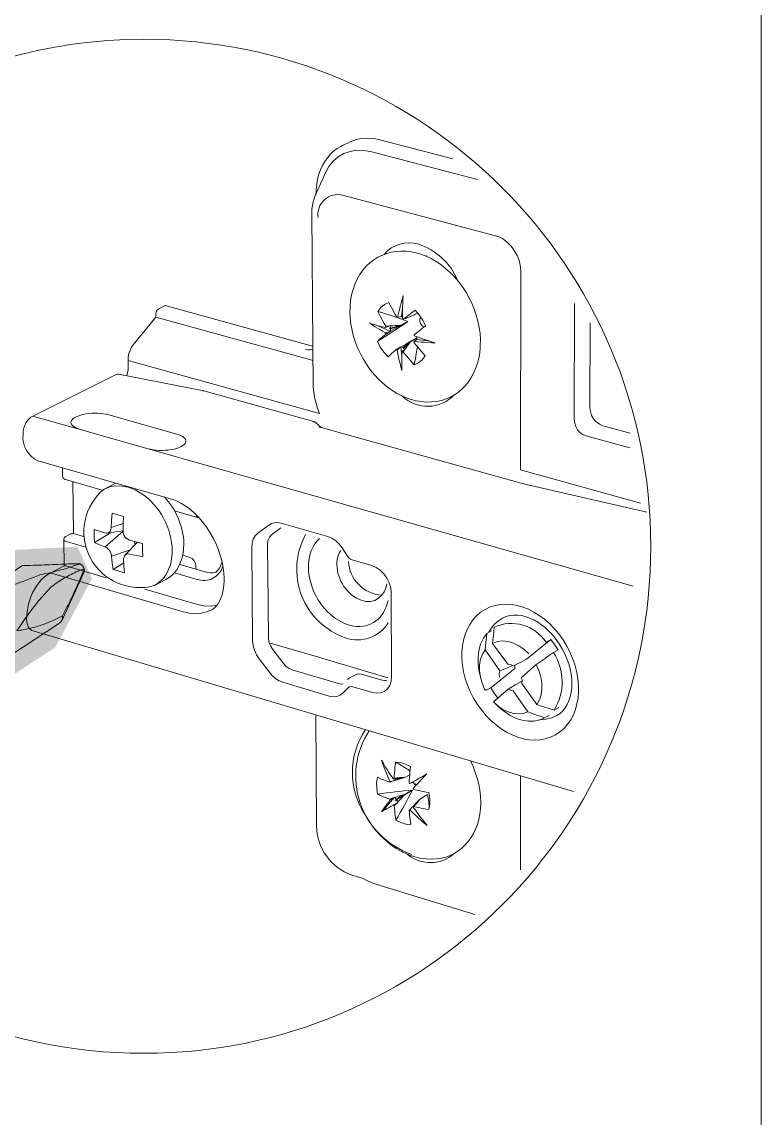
# Model space of a CAD drawing. Header units: metres. Extents: x -11.5 to 7.4, y -3.8 to 5.9.
# Drawn here: x 4.5375 to 4.6463, y -1.1991 to -1.0378 of the extents above; entities that cross this region are included whole.
import ezdxf

# ---------------------------------------------------------------- set-up
doc = ezdxf.new("R2010")
doc.units = ezdxf.units.M
doc.header["$MEASUREMENT"] = 0
doc.layers.add('PDF15_Geometry_Num_Penna__1_Num_Penna__255', color=255, linetype='Continuous', lineweight=18)
doc.layers.add('PDF15_Geometry_Num_Penna__7_Num_Penna__7', color=7, linetype='Continuous', lineweight=18)

msp = doc.modelspace()

# ---------------------------------------------------------------- hatches: boundary and pattern name
at = {"layer": 'PDF15_Geometry_Num_Penna__1_Num_Penna__255', "linetype": 'Continuous', "lineweight": 18}
msp.add_hatch(color=255, dxfattribs=at).paths.add_polyline_path([(4.487059113688858, -1.144963900585003), (4.486352722589796, -1.144963900585003), (4.496710258861446, -1.162618764036531), (4.532258315978794, -1.138370507491664), (4.532964707077859, -1.136016689498962), (4.542381207554925, -1.12989627131543), (4.547795234639397, -1.119773379739298), (4.545677289848468, -1.115065743753894), (4.536495434066911, -1.115535033144922), (4.530375015883381, -1.120714415533876), (4.520722642204536, -1.122833588831064)])

# ---------------------------------------------------------------- linework, layer by layer
at = {"layer": 'PDF15_Geometry_Num_Penna__7_Num_Penna__7', "color": 7, "linetype": 'Continuous', "lineweight": 18, "flags": 128}
for points in [[(4.646284581442618, -1.589829850077015), (4.005532571811129, -1.589829850077015), (4.005532571811129, -0.687892495706194), (4.646284581442618, -0.687892495706194)], [(4.592576499099938, -1.086067222056426), (4.593153897041782, -1.085731839847653), (4.592725148357307, -1.086150760482053), (4.592650209475492, -1.086110219775499)]]:
    msp.add_lwpolyline(points, close=True, dxfattribs=at)
for points in [[(4.499271694411958, -1.164109310680866, 0.2169594764647806), (4.555442686103159, -1.189614329128935, 0.4141938512239103), (4.630046185707991, -1.115010829524104, 0.4142089662373658), (4.555442686103159, -1.040406101413015, 0.2855993390915411), (4.488518579124836, -1.082007008869639)], [(4.610902004118387, -1.074559189673), (4.610865148930609, -1.073970735174824), (4.610761954404833, -1.073365081589019), (4.610604705603649, -1.07279751169725), (4.610370060908137, -1.072231170311741), (4.610109617581179, -1.071725025732935), (4.609802491016367, -1.071240994266795), (4.60945850926378, -1.070795046494691), (4.609076443817157, -1.070403152997994), (4.608647695132682, -1.070038286638998), (4.608200518854318, -1.069742216630522), (4.607696831288031, -1.069481773303563), (4.607184544177928, -1.069304868402233), (4.584694280090032, -1.06334907005744, 0.5383074089514497), (4.581078663318454, -1.066610754175723)], [(4.601603440242204, -1.075873814221012, 0.2202323552474764), (4.595901819842448, -1.070561507454801, 0.3057127767739371), (4.590787548285231, -1.072063970609859)], [(4.591374160024019, -1.087137128157597), (4.590758678388141, -1.086465135233793), (4.590236563227963, -1.085692404796731), (4.589826242137379, -1.08485333502167, 0.004392135110351916), (4.594299110576644, -1.081947057764188), (4.593675520799454, -1.082264012379071), (4.593768887275155, -1.082225928685036)], [(4.551609746574336, -1.089725959397692), (4.551665029355998, -1.089700160766248), (4.551721540643923, -1.089689104209915, 0.1526109225065333), (4.551357534239312, -1.089745369796588), (4.539003675296399, -1.095905100180414), (4.538788686701034, -1.09602426528756), (4.538538071424149, -1.096238025376667), (4.538313254778707, -1.096492326172331), (4.538117922283488, -1.096778568130733), (4.537959444976046, -1.097096751251876), (4.537830451818825, -1.097440733004464), (4.537727257293051, -1.097795771313383), (4.537671974511383, -1.098176608253747), (4.537652318411238, -1.098541474612742, 0.3220877746225373), (4.539832671320136, -1.102426502806961), (4.543446936734817, -1.103459676570981), (4.543475192378782, -1.104651327642443)], [(4.553136902705194, -1.106329958595068), (4.552195866910619, -1.106143225643663), (4.551273258709928, -1.106123569543516), (4.550407161797164, -1.106274675813402), (4.549596347666068, -1.106581802378212, 0.8102979115445819), (4.556975616213441, -1.120788248760056), (4.558680782901265, -1.119896353215848)], [(4.57924266071403, -1.113281338412346, 0.4649187037787863), (4.585130891214565, -1.12847673233288, 0.3509989021384781), (4.59139221906603, -1.1262789346351)], [(4.545036255282396, -1.117581970274066, 0.003661877749539045), (4.544031337162338, -1.117621282474362, -0.002241683204608897), (4.542372853712369, -1.11769130733114, -0.001832533927118619), (4.540746311425137, -1.117756418162879, 0.0007408738408054791), (4.539136968225526, -1.117809243932028, 0.002870359508038837), (4.537545561217311, -1.117842167899774, -0.003442612297684836), (4.536680692810805, -1.118415880322837, 0.005994501012873406), (4.535850222579558, -1.118989592745903)], [(4.546636630386315, -1.118304946207626, 0.1590467139584185), (4.546059232444463, -1.117586270045975, -0.01401778968892489), (4.545812302686359, -1.117659980421544)], [(4.585531629956328, -1.117221772238858, 0.3770411965317816), (4.590470839371601, -1.122207050638851), (4.590804993074114, -1.121730390210266), (4.591048237313444, -1.121170191356053), (4.591196886570811, -1.120537510632546)], [(4.53446041344848, -1.121290093566956, 0.003027224919864258), (4.535457960530984, -1.120949797333147, 0.002442462366218969), (4.536922339992, -1.120443652754339, 0.005322989385485357), (4.538364606340345, -1.119901881494016, 0.004735916071118873), (4.540242992410723, -1.119152492675878, 0.009498754648957615), (4.541782802156053, -1.118866373568101, 0.01093967375826764), (4.543252095642101, -1.118495364677812, 0.01534485519999041), (4.544430233144713, -1.118137869356373)], [(4.546051001452527, -1.118524234574904, 0.001677794962284101), (4.545447804879243, -1.118780992383085, 0.008655796649237603), (4.544464999871849, -1.119267480861743, 0.005440527517180135), (4.543519050052236, -1.119810480628328, 0.01328209700940087), (4.542614869445435, -1.120392792595206, 0.01085408433331113), (4.541745578416396, -1.121042918107596, 0.008234212821328765), (4.540944592335375, -1.121890587426471, 0.004753008972258584), (4.540170633392053, -1.122768969401828, 0.009215353563692607), (4.539266452785256, -1.12387953906018, 0.01050355917852299), (4.538400355872488, -1.125029420918827, 0.00910695488821452), (4.537562514603687, -1.126207558421441, 0.0007120633105726461), (4.536759317211398, -1.127410388899861, 0.01313168418333403), (4.537658583793162, -1.127294909311491)], [(4.543455659129259, -1.125256571726162, 0.006427927876567068), (4.544266473260356, -1.123649685539075, 0.002260835582094296), (4.545068687847641, -1.121974003001473, 0.003635606003425461), (4.545728395708851, -1.12054402171572, 0.01195182664369198), (4.546361076432358, -1.11907349972341)], [(4.559928576708774, -1.118907897079664), (4.563265199708868, -1.119877188518204, 0.428565585409571), (4.567075289021275, -1.117909735744032)], [(4.538535737262258, -1.127125375447716, 0.005364713642052712), (4.539387092099911, -1.126910386852348, 0.01287651185543627), (4.540227390381231, -1.126638886969056, 0.02147956574459404), (4.541860075199757, -1.126006206245552, 0.01452076627348374), (4.543455904830511, -1.125256817427413, -0.2504658188191839), (4.54313071922369, -1.126240113837309), (4.542877646934286, -1.126407190688565), (4.536000468895063, -1.130926865216307)], [(4.608992045437146, -1.132361514825847), (4.606774468788595, -1.129288283567733), (4.606821152026443, -1.128757568863741), (4.606876434808111, -1.128186313453196), (4.606932946096036, -1.127572060323575), (4.606998056927775, -1.126911123956105, -0.3693612823391512), (4.614628923557042, -1.129108307400755), (4.615319344074733, -1.128726241954131), (4.611750533391644, -1.131597261081974)], [(4.611051267628884, -1.135211772197907), (4.613277320970626, -1.138285494858525), (4.613837519824838, -1.138472227809929), (4.614441944904383, -1.138678616861482), (4.615104109778114, -1.138892376950589), (4.615811729383436, -1.139125793139844, 0.2917910106836996), (4.615710377617049, -1.130645782984192), (4.615011357555542, -1.131139642500407), (4.614357792225627, -1.131596646828845), (4.613752138639821, -1.132015567463244), (4.613194642499378, -1.132407215258691), (4.611042299533192, -1.134290515354104)], [(4.587722302317804, -1.163907344251848), (4.586025858024421, -1.163386703299182, -0.313147600060027), (4.580855075179281, -1.156147484465362), (4.580733453059617, -1.1398046656987)], [(4.59157821491368, -1.152207664891981), (4.591261260298797, -1.152084814266058), (4.590963961784061, -1.151965649158911), (4.590692461900769, -1.15185262658306), (4.590433247080068, -1.151742061019729), (4.590154376159221, -1.151619210393806), (4.589846021088151, -1.151477932173992, -0.01131451323624911), (4.594988916841208, -1.150876086957592)], [(4.593805865313559, -1.151600905650542), (4.594373435205325, -1.151228668253994), (4.594988916841208, -1.150876086957591, -0.01693269565452037), (4.592529447310209, -1.155288144337024), (4.592472936022283, -1.154918363952993), (4.592426252784435, -1.154580524731703), (4.592389397596657, -1.154263570116819), (4.59235254240888, -1.153940472970639), (4.592314458714842, -1.153586663167977), (4.592277603527064, -1.153203369215095), (4.592222320745398, -1.153138258383355), (4.5921559814074, -1.153073393252868), (4.591820599198629, -1.153258897698013), (4.591523300683892, -1.153425974549269), (4.591261628850674, -1.153586908869229), (4.591001185523716, -1.153733101114079), (4.590721086096607, -1.15389157842152), (4.590433615631948, -1.154062340791556), (4.590628948127167, -1.153772413314374), (4.590824280622384, -1.153491085381009), (4.591011013573789, -1.153231870560309), (4.591206346069006, -1.152970198727091), (4.591420106158116, -1.152692556312503), (4.591662121891186, -1.152375601697619), (4.59162526670341, -1.152292063271991), (4.591578583465557, -1.152207296340103), (4.592202664645251, -1.152010735338625), (4.591662121891186, -1.152375601697619)], [(4.597383521241715, -1.151245498789745), (4.597522342449011, -1.152123880765101), (4.597532170499083, -1.152960493527643), (4.59739334929179, -1.153745509027297, 0.07679904959439078), (4.597188065895871, -1.151535794818803), (4.596572584259992, -1.151890833127723)]]:
    msp.add_lwpolyline(points, format="xyb", dxfattribs=at)
for points in [[(4.584665287342313, -1.056045723196887), (4.584423271609246, -1.056167345316553), (4.58388272885518, -1.056491670968992), (4.583370441745076, -1.05688479297195), (4.582896238329011, -1.057331969250312), (4.582467489644536, -1.057825828766526), (4.582075596147837, -1.058374971064406), (4.581730385888994, -1.058970796600137), (4.581441686918069, -1.059603477323646), (4.581199671184999, -1.06027547024745), (4.581012938233595, -1.060992917902845), (4.580872888520043, -1.061738621202203), (4.580800406650747, -1.062508894626747), (4.580780750550598, -1.063089978087367), (4.582178790673613, -1.060044511070712)], [(4.584665410192942, -1.056045231794385), (4.585699812463218, -1.055544001240616)], [(4.585699566761967, -1.055543755539363), (4.58652020894314, -1.055215744368146), (4.587386305855903, -1.055020411872928), (4.588290486462704, -1.054946701497372), (4.589231522257281, -1.055001984279039), (4.590172558051858, -1.055188717230443)], [(4.6009281303515, -1.057992537065905), (4.590172558051858, -1.055189085782321)], [(4.582178422121736, -1.060045002473216), (4.582680881181766, -1.059140821866416), (4.583304962361458, -1.058357034873021), (4.584042066117002, -1.05771329759318), (4.584879907385803, -1.057220666583224), (4.585784087992606, -1.056895112424526), (4.586753379431142, -1.056734178104566), (4.587768125601274, -1.056745234660899), (4.588802527871554, -1.056929510599785)], [(4.604533304819862, -1.061051640502037), (4.588802282170303, -1.056930002002288)], [(4.580714656913852, -1.063230887755301), (4.580593034794187, -1.063517129713705), (4.580482469230857, -1.063814428228439), (4.58033381997349, -1.064327943844803), (4.580231853953972, -1.064861115561312), (4.580175342666045, -1.065401658315378), (4.580155686565897, -1.065950800613257), (4.580305564329526, -1.085554074991941)], [(4.580714779764477, -1.063230273502172), (4.580781119102479, -1.063090223788619)], [(4.587358787315697, -1.086772384649229), (4.58694846622511, -1.085917344292797), (4.586603255966264, -1.085042647836219), (4.586305957451529, -1.084147066773234), (4.586082369312349, -1.083242886166433), (4.585914063954831, -1.082347305103448), (4.585812097935314, -1.081452952546722), (4.585764186191206, -1.08056842804007), (4.585783842291352, -1.079703559633565), (4.58586738071698, -1.078844833758357), (4.586016029974347, -1.07801559203337), (4.586221190519641, -1.077206006408531), (4.586491461896674, -1.07643204746521), (4.586826844105445, -1.075713371303554), (4.587210138058328, -1.075024179292122), (4.587664685374248, -1.074391498568613), (4.588158544890462, -1.073812872120512), (4.588690488100713, -1.073311641566742), (4.589269114548816, -1.072865693794638), (4.589893195728507, -1.072471343285423), (4.590545532552165, -1.072155617176798), (4.591196640869558, -1.071912372937468), (4.591877233337181, -1.071735468036138), (4.592584852942499, -1.071624902472807), (4.593292472547825, -1.071576990728696), (4.594019748253293, -1.071595418322585), (4.594755623502577, -1.071680185254473), (4.595491498751862, -1.071830063018099), (4.596218774457331, -1.072042594600948), (4.596973077300504, -1.072332522078129), (4.597718780599862, -1.072675275324456), (4.598444827799071, -1.073095424465116), (4.598474311949296, -1.073115080565263)], [(4.597010423890785, -1.072351686775773), (4.597038679534748, -1.072293946981588), (4.597057107128636, -1.072238664199922)], [(4.598474066248043, -1.073115449117141), (4.599143602159328, -1.073561396889246), (4.599842622220836, -1.074112996199645), (4.600513386638379, -1.074707593229117), (4.601157123918222, -1.075361158559031), (4.601752949453955, -1.076058950114279), (4.602311919801908, -1.076805881919896), (4.602824206912008, -1.077587211900773), (4.603289810784261, -1.078407854081945), (4.603700131874849, -1.079245695350746), (4.604063769727581, -1.08011179226351), (4.604362296748576, -1.080997545276421), (4.604604312481648, -1.081899268870703), (4.604791045433052, -1.08279362142743), (4.604911439046457, -1.083689202490415), (4.604966721828122, -1.084593383097215), (4.604958122284307, -1.085479136110126), (4.604949522740494, -1.085692896199235)], [(4.610893527425198, -1.103741127354973), (4.610902126969012, -1.074559189673)], [(4.593507461143188, -1.08150848102964), (4.593507461143188, -1.080902827443834), (4.593507461143188, -1.080353685145954), (4.593517289193265, -1.079834026998296), (4.593535716787152, -1.079311911838119), (4.593562743924856, -1.078732056883759), (4.593600827618891, -1.078107975704064), (4.593432522261377, -1.078696430202241), (4.593292472547825, -1.079235744450046), (4.593163479390602, -1.079728375460001), (4.593050456814753, -1.08021486393866), (4.592930063201347, -1.080728379555023), (4.592808441081681, -1.081304548990606)], [(4.557533849457638, -1.080101841362811), (4.557366772606381, -1.080252947632697), (4.557236550942902, -1.080512162453395), (4.557199695755125, -1.080791033374243)], [(4.558569234532925, -1.079589554252708), (4.557533603756386, -1.080101841362811)], [(4.580305318628273, -1.085553706440063), (4.580286891034385, -1.085553706440063), (4.580268463440497, -1.085543878389989), (4.558569357383551, -1.079589308551456)], [(4.5915043816875, -1.079114368031634), (4.590870472457734, -1.079412895052629), (4.590329929703666, -1.079868670874807), (4.589892581475377, -1.080457125372982), (4.590087913970597, -1.080857618413494), (4.59027587542826, -1.081229855810044), (4.59045155182333, -1.081565238018816), (4.590629685230923, -1.081892020683774), (4.590825017726141, -1.082244601980176), (4.591038777815248, -1.082636495476873)], [(4.592808932484184, -1.081304180438728), (4.592735222108631, -1.081294352388654), (4.59265905472056, -1.081294352388654), (4.592435466581378, -1.080903687398216), (4.592240134086159, -1.08054127805174), (4.592064457691087, -1.080214495386783), (4.591886324283497, -1.079879113178011), (4.591699591332093, -1.079516703831534), (4.591504258836874, -1.079113753778504)], [(4.593516920641386, -1.079953683507947), (4.593348615283873, -1.081182189767185), (4.593386698977907, -1.081238701055111)], [(4.593657216056192, -1.081592019455267), (4.593954514570926, -1.081359831772271), (4.59422478594796, -1.08113624363309), (4.594485229274918, -1.080932311594056), (4.594746901108136, -1.080735750592577), (4.595025772028984, -1.080512162453395), (4.595351326187682, -1.080261547176511)], [(4.595351326187682, -1.080260810072756), (4.595966807823562, -1.080941402540375), (4.596498751033813, -1.081715361483695), (4.596909072124397, -1.082551974246238)], [(4.620498849314314, -1.098745652353027), (4.620041844985876, -1.098560147907882), (4.619624152857734, -1.098253021343073), (4.619278942598886, -1.097862356352634), (4.619017270765671, -1.097393066961605), (4.618850193914415, -1.096872180307687), (4.618793682626487, -1.096331637553623), (4.618835451839304, -1.079300855281786)], [(4.557198958651369, -1.080790173419862), (4.557208786701445, -1.081315974098816), (4.553881991751423, -1.085349160147899)], [(4.580323131969033, -1.087648309612065), (4.580165883167851, -1.087628653511919), (4.57998897826652, -1.0875930268304), (4.557208786701445, -1.081316588351947)], [(4.591010890723163, -1.082793867128681), (4.5905637144448, -1.082693129615423), (4.590180420491915, -1.082597306127203), (4.589818011145441, -1.082506396664019), (4.589464201342782, -1.082413030188317), (4.589090735439971, -1.082313521181319), (4.588700070449534, -1.082189442049136), (4.589090735439971, -1.082448656869835), (4.589464201342782, -1.082693129615423), (4.589818011145441, -1.082916717754605), (4.590171820948104, -1.083130477843714), (4.590553886394726, -1.083352837476636), (4.59100106267309, -1.083604681259779)], [(4.592809055334813, -1.081304548990606), (4.593227975969212, -1.08124926620894)], [(4.592967409791628, -1.082646569228199), (4.593768395872653, -1.082226420087538)], [(4.593059793462324, -1.082515733311589), (4.593675275098203, -1.082263889528445)], [(4.593348983835748, -1.081182189767185), (4.593227361716085, -1.081248529105184)], [(4.593507338292564, -1.081248897657062), (4.593442227460825, -1.081239069606989), (4.5933857161729, -1.081239069606989)], [(4.593507338292564, -1.081508112477762), (4.593582277174376, -1.081546196171798), (4.593657216056192, -1.081591650903389)], [(4.594094195732602, -1.081408112068259), (4.593982401663013, -1.081471994393739), (4.593656847504311, -1.081592388007145)], [(4.594699849318408, -1.081210445411148), (4.594411150347486, -1.081316096949442), (4.59406594008864, -1.081435262056588)], [(4.595399237931792, -1.080867323612943), (4.594700217870285, -1.081210076859271)], [(4.595221350225456, -1.080951721992952), (4.595287689563452, -1.080932065892805), (4.595399483633045, -1.080866955061064)], [(4.595761524427642, -1.080690295860986), (4.595287321011575, -1.080932311594056)], [(4.596218651606705, -1.081277767554154), (4.596078601893153, -1.081546810424928), (4.596060174299263, -1.081892020683774), (4.59616214031878, -1.082244601980176), (4.596377128914146, -1.082544357507429), (4.596655999834995, -1.082748289546464)], [(4.6229767464392, -1.097263705252507), (4.622482886922985, -1.097058544707214), (4.622027111100806, -1.096715791460887), (4.62163398909785, -1.096267386676264), (4.621336690583112, -1.095746500022346), (4.621151186137968, -1.095177701624318), (4.6210959033563, -1.09460890322629), (4.621127844519043, -1.082129736644936)], [(4.589743809367384, -1.082489443277642), (4.591718018925983, -1.083382567328109)], [(4.589826610689256, -1.084852843619166), (4.59003177123455, -1.08466856768028), (4.590227103729768, -1.084492891285209), (4.590405237137359, -1.084322128915176), (4.590591970088763, -1.084156280570178), (4.590795902127798, -1.083979375668847), (4.59102931831705, -1.083780357654851)], [(4.59100106267309, -1.083605172662283), (4.591606716258894, -1.083446695354842)], [(4.591607330512023, -1.083447309607971), (4.591028704063923, -1.083780234804225), (4.591010276470035, -1.083689325341041), (4.59100167692622, -1.083604558409154)], [(4.591615070101456, -1.082590057940274), (4.591010645021912, -1.082793989979307), (4.5910290726158, -1.082712908566197), (4.591037672159613, -1.082636741178125)], [(4.591038286412745, -1.082636372626246), (4.591615684354586, -1.082589689388396)], [(4.593059670611696, -1.082515733311589), (4.592426989888189, -1.082712294313068), (4.591736569370497, -1.082923597389657), (4.591559664469166, -1.082923597389657)], [(4.591560155871671, -1.082923597389657), (4.591737060772999, -1.083019420877878)], [(4.591606961960146, -1.083446818205467), (4.591718756029737, -1.083381707373728)], [(4.591736569370497, -1.082522858647893), (4.591614947250831, -1.082590426492152)], [(4.592967041239751, -1.082646692078824), (4.592417898941871, -1.082962418187449), (4.591755734068141, -1.083353083177887), (4.591718878880362, -1.08338133882185)], [(4.592967532642254, -1.082646077825695), (4.592380306650337, -1.082822982727026), (4.591736569370497, -1.083019543728503), (4.591736569370497, -1.083185392073501), (4.591756225470645, -1.083352468924758)], [(4.59173681507175, -1.082522735797268), (4.591773670259528, -1.082580475591452), (4.591747871628082, -1.082748780948967), (4.59173681507175, -1.08292322883778)], [(4.591773670259528, -1.082580475591452), (4.592138536618519, -1.082552219947489), (4.592472690321033, -1.082532563847341), (4.593059916312948, -1.082515364759712)], [(4.596908457871269, -1.082551728544986), (4.596590274750126, -1.082804800834389), (4.596302804285463, -1.083027160467311), (4.596041132452244, -1.083231092506344), (4.595780689125284, -1.083437481557897), (4.595510417748253, -1.083652470153264), (4.595211890727256, -1.083885886342519)], [(4.595212136428509, -1.083885763491893), (4.595231792528658, -1.083970530423781), (4.595240392072471, -1.084061439886964)], [(4.553108155658729, -1.087648063910814), (4.55313641130269, -1.087156661407118), (4.553239605828466, -1.086661573384645), (4.553398083135908, -1.086175084905987), (4.553620442768832, -1.085731594146401), (4.553882114602049, -1.085349528699777)], [(4.594523435819582, -1.084927168247851), (4.593973065015442, -1.085253950912809), (4.59331212864797, -1.085636016359431)], [(4.593627854756596, -1.085973487028845), (4.593600827618891, -1.085759726939737), (4.594086087591291, -1.08531869319267), (4.594523435819582, -1.084926799695973)], [(4.593992229713086, -1.085841422605976), (4.593833752405642, -1.085824223518348), (4.593675275098203, -1.085783682811792), (4.594207218308455, -1.0853193074458), (4.594672822180705, -1.084900386811399)], [(4.594672207927575, -1.084900755363278), (4.594373680906578, -1.085330732554011), (4.594196776005251, -1.08557274828708), (4.593991615459956, -1.085841791157854)], [(4.595174912688854, -1.084584537852148), (4.594523804371457, -1.084927291098476)], [(4.595632039867921, -1.084340433658438), (4.595221718777333, -1.084555422253804), (4.594672576479454, -1.084900632512651)], [(4.595212504980388, -1.088303349149493), (4.595845185703897, -1.088003593622238), (4.596395556508035, -1.08754781780006), (4.596834133242583, -1.086960591808143), (4.596527006677775, -1.086615381549297), (4.59624567874441, -1.086297198428154), (4.59598646392371, -1.085999899913418), (4.59574321968438, -1.085702601398683), (4.595482776357423, -1.085385646783799), (4.59519284888024, -1.085030608474879)], [(4.595520000097077, -1.084620164533667), (4.595231301126155, -1.08487323682307), (4.595211645026009, -1.08495554674244), (4.595193217432117, -1.085030485624253)], [(4.595231792528658, -1.084873113972445), (4.595771106776464, -1.084919797210295), (4.596273565836491, -1.084955423891813), (4.596740398215003, -1.084994736092109), (4.597225658187405, -1.085020534723553), (4.597755144385134, -1.085050018873774), (4.598333770833237, -1.085077046011478), (4.597755144385134, -1.084911197666481), (4.597234257731218, -1.084742892308965), (4.596748997758819, -1.084584415001523), (4.596283393886567, -1.084435765744154), (4.595790762876614, -1.084258860842824), (4.595240392072471, -1.084061071335086)], [(4.595641622216741, -1.084555176552553), (4.595520000097077, -1.084620287384293)], [(4.595641253664864, -1.084555176552553), (4.595604398477088, -1.084509721820961), (4.595622826070974, -1.084361072563593), (4.595641253664864, -1.084202595256151)], [(4.597551580897981, -1.084843138419719), (4.595641253664864, -1.084555667955057)], [(4.579242660714032, -1.086066853504547), (4.579597699022951, -1.086122136286212), (4.579940452269279, -1.086092652135991), (4.580258635390422, -1.0859808580664)], [(4.58030568718015, -1.085553337888185), (4.580351141911743, -1.091423140794832)], [(4.592576376249312, -1.086066853504547), (4.592351559603872, -1.086270785543581), (4.592146399058576, -1.086446461938651), (4.591951066563359, -1.086614767296168), (4.591774161662029, -1.086772016097351), (4.591587428710625, -1.08695014950494), (4.591373668621518, -1.087136882456345)], [(4.592724534104178, -1.086150391930175), (4.592826500123694, -1.08670813377187), (4.592929694649468, -1.087201993288084), (4.593031660668984, -1.087657769110262), (4.593144683244837, -1.088116001944958), (4.593274904908316, -1.088617232498729), (4.593414954621869, -1.089140576165164), (4.59339529852172, -1.088654087686505), (4.593386698977907, -1.088189712320513), (4.593386698977907, -1.087762192142297), (4.59339529852172, -1.087340814495379), (4.593403898065535, -1.086875210623127), (4.593433382215759, -1.086364152019283)], [(4.593153405639278, -1.085732085548904), (4.59327502775894, -1.085673117248461)], [(4.593404143766788, -1.08701464608355), (4.593275150609566, -1.085673117248461)], [(4.593311760096093, -1.085636139210058), (4.593450581303388, -1.085702478548057), (4.593600459067014, -1.085760218342241)], [(4.593432890813254, -1.08636452057116), (4.593908322735579, -1.085952970974316)], [(4.595211890727258, -1.088302734896363), (4.59490476416245, -1.087946468081183), (4.5946258932416, -1.087638113010114), (4.594382649002272, -1.087340814495378), (4.594130805219127, -1.087041058968124), (4.593861762348354, -1.086716733315685), (4.593581662921247, -1.086373980069356), (4.593506724039432, -1.086364152019283), (4.593433013663878, -1.086364152019283)], [(4.593907954183702, -1.08595223387056), (4.593581171518744, -1.086373611517479)], [(4.593628469009726, -1.085973978431349), (4.593675152247577, -1.085783559961166)], [(4.593907831333077, -1.085951742468056), (4.594019625402666, -1.08589768819265), (4.593992598264965, -1.085841176904725)], [(4.59569678214778, -1.085656532413961), (4.595621843265969, -1.08610985122362), (4.595528476790262, -1.086671278584093), (4.595464594464785, -1.087007889299124), (4.595399483633045, -1.087378898189415), (4.595313488194897, -1.08780641836763), (4.595211522175379, -1.088302734896363)], [(4.552904223619695, -1.089922766100422), (4.553025845739359, -1.089492788909688), (4.553099556114914, -1.089045612631325), (4.553127811758875, -1.088618092453109), (4.553108155658729, -1.08764757250831)], [(4.581302620009524, -1.095491830674806), (4.55310840135998, -1.087647818209563)], [(4.551721786345176, -1.089688858508662), (4.564242722139344, -1.092140957002105), (4.564252550189419, -1.092149556545919)], [(4.580351264762369, -1.09142314079483), (4.580389348456405, -1.092037393924451), (4.58048148642585, -1.092679902698033), (4.580612936595585, -1.093313811927801), (4.580781241953103, -1.093966148751456), (4.581003601586026, -1.094682367900593), (4.581302128607019, -1.095491953525432)], [(4.564113114728993, -1.092168598392937), (4.564176997054476, -1.092141571255234), (4.564242107886216, -1.092141571255234)], [(4.564252427338792, -1.092149556545919), (4.580575590005305, -1.096696258211364), (4.580640700837044, -1.096723285349067), (4.580697212124972, -1.096771197093178)], [(4.539003183893897, -1.095904485927284), (4.539124806013561, -1.095866402233248), (4.539253799170782, -1.095884829827137)], [(4.539253922021407, -1.095885444080266), (4.546036505078668, -1.097804370857198)], [(4.550267234934237, -1.095681389190607), (4.560264818871927, -1.098503268068079)], [(4.580360847111191, -1.096705840560186), (4.580464041636969, -1.096686184460038), (4.580575835706558, -1.096696012510112)], [(4.580697334975596, -1.096771197093178), (4.581545004294471, -1.097516900392536), (4.581478664956474, -1.09749478727987)], [(4.546037119331798, -1.097803633753442), (4.556044531319563, -1.100645168731064)], [(4.581255813921047, -1.097506212388081), (4.581367607990638, -1.097487784794192), (4.581479402060229, -1.097495155831748)], [(4.611321907557793, -1.105835730526976), (4.581545372846351, -1.097517514645665)], [(4.627033274107207, -1.098377100475255), (4.6229767464392, -1.097264073804385)], [(4.62698769652499, -1.100531777603335), (4.620498726463685, -1.098745529502402)], [(4.556043917066432, -1.100645905834818), (4.627443472347165, -1.120890460480824)], [(4.559341842119363, -1.108004904028915), (4.54344742813732, -1.103459430869728)], [(4.543886004871871, -1.105183148002068), (4.543874948315539, -1.105183148002068), (4.543866348771724, -1.105173319951994), (4.543847921177834, -1.105173319951994), (4.543838093127761, -1.10516349190192), (4.543819665533871, -1.10516349190192), (4.543809837483799, -1.105157349370623), (4.543791409889907, -1.105157349370623), (4.543782810346094, -1.105147521320549), (4.543772982296021, -1.105137693270475), (4.543754554702131, -1.105127865220402), (4.543736127108245, -1.105118037170328), (4.543727527564428, -1.105108209120254), (4.543716471008095, -1.105108209120254), (4.543707871464282, -1.105099609576439), (4.543699271920467, -1.105092238538884), (4.543690672376652, -1.105081181982551), (4.543679615820317, -1.105081181982551), (4.543671016276503, -1.105072582438736), (4.543661188226428, -1.105062754388663), (4.543652588682615, -1.105054154844847), (4.543642760632538, -1.105044326794773), (4.543632932582467, -1.1050344987447), (4.543624333038652, -1.105024670694625), (4.543614504988579, -1.105016071150811), (4.543604676938504, -1.105007471606997), (4.543596077394689, -1.104998872063182), (4.543587477850876, -1.104989044013108), (4.543587477850876, -1.104976758950516), (4.543577649800799, -1.10496938791296), (4.543569050256984, -1.104959559862886), (4.543557993700652, -1.104941132268998), (4.543550622663098, -1.104931304218923), (4.543540794613023, -1.104915333637554), (4.543540794613023, -1.104904277081221), (4.543532195069208, -1.104891992018628), (4.543521138512876, -1.104877249943517), (4.543521138512876, -1.104866193387184), (4.543512538969059, -1.104857593843369), (4.543512538969059, -1.104840394755739), (4.543502710918988, -1.104830566705666), (4.543502710918988, -1.104808453593), (4.543494111375173, -1.104801082555444), (4.543494111375173, -1.104785111974073), (4.543494111375173, -1.104774055417741), (4.543484283325098, -1.104764227367667), (4.543484283325098, -1.104744571267519), (4.543475683781283, -1.104727372179889), (4.543475683781283, -1.104708944586001), (4.543475683781283, -1.104688059979595), (4.543475683781283, -1.104672089398224), (4.543475683781283, -1.104659804335632)], [(4.628526892017192, -1.108646675698741), (4.610892913172066, -1.103741250205598)], [(4.549307525844521, -1.106737945523761), (4.543886127722496, -1.105182656599564)], [(4.545086869740278, -1.113158733487675), (4.544956648076798, -1.105491625923762)], [(4.551310973852088, -1.105706123116626), (4.549595979114187, -1.106580819573204)], [(4.629490286625686, -1.109972356803087), (4.611321907557793, -1.105835976228228)], [(4.563552915874784, -1.110840910728369), (4.563414094667488, -1.110679976408408), (4.56278018543772, -1.110057123734974), (4.562146276207951, -1.109516580980909), (4.561503767434372, -1.109050977108656), (4.560869858204603, -1.1086578551057), (4.560339143500611, -1.108388812234927), (4.55982685639051, -1.108165224095745), (4.559341596418109, -1.108004289775786)], [(4.550780013446843, -1.110139065102465), (4.550678047427327, -1.111193123472892), (4.550603108545513, -1.112237353793246), (4.550556425307661, -1.112524824257908), (4.550453230781885, -1.112768068497238), (4.550314409574593, -1.11292654580468), (4.550155932267151, -1.113028511824196), (4.549940943671784, -1.113083794605862), (4.549698927938714, -1.113046939418084)], [(4.550779522044339, -1.110139065102465), (4.551609992275585, -1.110383537848054), (4.552456433088201, -1.110625553581124)], [(4.552456678789454, -1.11062567643175), (4.552409995551603, -1.111685877333473), (4.55238173990764, -1.112748535247716)], [(4.559947372854541, -1.109797294661146), (4.563339278636301, -1.110764129087167), (4.563236084110525, -1.110699018255427), (4.563170973278785, -1.11057985314828), (4.56314394614108, -1.110411547790764)], [(4.563562498223602, -1.110840910728369), (4.563338910084422, -1.110764743340297)], [(4.566021844903975, -1.118795120205065), (4.566283516737194, -1.11856293252207), (4.566525532470264, -1.11825580595726), (4.566720864965482, -1.117919195242228), (4.566879342272925, -1.117538358301864), (4.566944453104664, -1.117304942112608), (4.566917425966961, -1.117153835842722), (4.566674181727629, -1.116290195942477), (4.566375654706638, -1.115413042473381), (4.566013245360159, -1.114566601660764), (4.5655930962195, -1.113710332798074), (4.565109064753361, -1.112877405554309), (4.564586949593183, -1.112096075573434), (4.564018151195155, -1.111362657336668), (4.563552547322901, -1.110840542176491)], [(4.548115014818677, -1.112516961817849), (4.548888973761997, -1.112787233194881), (4.549698559386837, -1.11304767652184)], [(4.548152115707703, -1.114464021388118), (4.548115260519928, -1.113494729949578), (4.548115260519928, -1.112516838967223)], [(4.55238235416077, -1.112806152191274), (4.549726323628295, -1.11510591590857)], [(4.550005685951644, -1.113077160672062), (4.552382845563274, -1.112729493400697)], [(4.552409995551603, -1.111639931199377), (4.55060286284426, -1.112236985241369)], [(4.552381862758267, -1.112747920994587), (4.552410118402227, -1.113066104115729), (4.552503484877931, -1.11335480308665), (4.552642306085225, -1.113594361807202), (4.552820439492816, -1.113801979365013), (4.553052627175811, -1.113976427253825), (4.553322898552842, -1.114101734892269), (4.554265162853678, -1.114341293612819), (4.55523322578596, -1.114574709802075)], [(4.573811557392558, -1.111891897833148), (4.572218184774327, -1.113077406373313)], [(4.575655545287679, -1.111611675555415), (4.575153086227651, -1.111519537585973), (4.574669054761509, -1.11153919368612), (4.574212050433072, -1.111662044312044), (4.573811557392558, -1.111891774982522)], [(4.575590803007817, -1.112311801272556), (4.574239446122654, -1.113308119848799)], [(4.582522772426199, -1.113569177428888), (4.575655422437052, -1.111612166957919)], [(4.543632318329339, -1.114061685588217), (4.543698657667337, -1.114164880113993), (4.543857134974777, -1.114241047502065), (4.546895230953877, -1.115126800514977)], [(4.543708977119914, -1.117882831456955), (4.543632809731839, -1.114060948484461), (4.543632809731839, -1.114044977903092), (4.543632809731839, -1.114025321802942), (4.543642637781915, -1.114017950765388), (4.543642637781915, -1.114005665702796), (4.543642637781915, -1.113988466615166), (4.543642637781915, -1.113977410058833), (4.543642637781915, -1.113960210971203), (4.54365246583199, -1.11395038292113), (4.54365246583199, -1.113933183833501), (4.54365246583199, -1.113914756239612), (4.543661065375804, -1.113902471177019), (4.543661065375804, -1.11388527208939), (4.543670893425876, -1.113876672545575), (4.543670893425876, -1.113857016445428), (4.543679492969691, -1.113848416901612), (4.543679492969691, -1.113831217813983), (4.543690549526024, -1.113831217813983), (4.543690549526024, -1.113818932751391), (4.543699149069839, -1.113801733663761), (4.543708977119914, -1.113783306069872), (4.543716348157469, -1.113773478019799), (4.543727404713803, -1.11375627893217), (4.543727404713803, -1.113745222375836), (4.543736004257616, -1.113734165819503), (4.543745832307692, -1.113728023288207), (4.543754431851507, -1.113710824200577), (4.543764259901579, -1.113698539137986), (4.543772859445394, -1.113691168100431), (4.543782687495469, -1.113681340050356), (4.543791287039284, -1.113671512000282), (4.543802343595615, -1.113661683950208), (4.543810943139432, -1.113653084406394), (4.543819542683247, -1.11364325635632), (4.543829370733318, -1.113634656812505), (4.543837970277133, -1.113624828762431), (4.543847798327208, -1.113615000712358), (4.543857626377282, -1.113607629674801), (4.543866225921095, -1.113595344612209), (4.54387482546491, -1.113587973574655), (4.543885882021243, -1.113587973574655), (4.543894481565058, -1.113575688512062), (4.543912909158948, -1.113569545980766), (4.543922737209021, -1.113559717930691), (4.543941164802911, -1.113549889880617)], [(4.543941164802911, -1.113550012731244), (4.544648784408231, -1.113197431434842)], [(4.54653134739989, -1.113576302765192), (4.545068196445138, -1.113148782586976)], [(4.550603108545513, -1.112993253694556), (4.54815223855833, -1.114463775686866)], [(4.548152484259584, -1.114464635641247), (4.548926443202902, -1.114790189799945), (4.549726200777666, -1.11510591590857), (4.549968216510738, -1.115227538028235), (4.550193033156178, -1.115413042473381), (4.550360110007437, -1.115628031068747), (4.55050015972099, -1.115862675764262), (4.550611953790581, -1.11613908967259), (4.55067706462232, -1.11644744474366)], [(4.552642674637104, -1.116335650674069), (4.554487891038479, -1.114398296303249)], [(4.554012704817406, -1.114277042735461), (4.554096243243032, -1.114509230418458), (4.554161354074775, -1.114742646607713)], [(4.57221843047558, -1.113077160672062), (4.571826536978881, -1.113457997612427), (4.571537838007961, -1.113960456672456), (4.57136093310663, -1.114547682664372), (4.571305650324962, -1.115198790981768)], [(4.574239937525157, -1.113308242699425), (4.573904555316384, -1.11367188055216), (4.57370062327735, -1.11415714052456), (4.57363428393935, -1.114723481910069)], [(4.584628186453283, -1.115255916522824), (4.584190838224995, -1.114677290074722), (4.583678551114893, -1.114183430558507), (4.583109752716863, -1.113811193161958), (4.582522526724949, -1.113569177428888)], [(4.553406928380975, -1.115534173190541), (4.550677187472946, -1.116446953341156)], [(4.553351277047433, -1.116158500071487), (4.553082234176658, -1.116129015921264), (4.552857417531218, -1.116186755715448), (4.552689112173702, -1.116297321278781), (4.552558890510223, -1.116458255598741), (4.552466752540781, -1.116680615231664), (4.552447096440632, -1.116959486152511), (4.552503607728557, -1.117939834147384), (4.552587146154183, -1.118890697992035)], [(4.555232857234083, -1.114574464100823), (4.555242685284155, -1.115556040601956), (4.555261112878046, -1.116522875027976)], [(4.571305404623711, -1.115198422429891), (4.571445454337265, -1.128933122408188)], [(4.573643620586923, -1.115599161171654), (4.57363379253685, -1.114723236208818)], [(4.573671261977754, -1.118442293207412), (4.573644234840049, -1.115599529723532)], [(4.585392440197159, -1.116447321893033), (4.584628309303911, -1.115255670821571)], [(4.545257877811563, -1.117569562360849), (4.545965497416883, -1.117559734310776)], [(4.550910235110322, -1.118403963812124), (4.550780013446843, -1.117433443867325), (4.550678047427327, -1.116446953341156)], [(4.552475966337726, -1.117463910822554), (4.550910849363452, -1.118403718110872)], [(4.555261604280549, -1.116522752177351), (4.554292312842007, -1.116354446819835), (4.553351277047433, -1.116157885818356)], [(4.560711503747786, -1.117686884708606), (4.564467047382282, -1.118776569760551), (4.564839284778833, -1.118861336692439), (4.565202922631567, -1.118898191880216), (4.565548132890411, -1.11889082084266), (4.565845431405148, -1.118841680592292), (4.566022336306478, -1.11879499735444)], [(4.562183991350112, -1.116635529051949), (4.561159417129906, -1.116335773524695)], [(4.563106599550798, -1.11794806513932), (4.563031660668987, -1.11752791599866), (4.562836328173768, -1.117127422958148), (4.562537801152773, -1.116810468343265), (4.562183991350112, -1.116636020454452)], [(4.589007197014343, -1.11784499346417), (4.586090723154911, -1.117016980245443), (4.585830279827951, -1.116895358125778), (4.585588264094881, -1.116711082186892), (4.58539293159966, -1.116446953341156)], [(4.53817418787016, -1.125849325996246), (4.538184015920237, -1.125260871498069), (4.5382392987019, -1.124656446418523), (4.538332665177604, -1.124052021338978), (4.5384714863849, -1.12346479534706), (4.538649619792487, -1.122876340848885), (4.538863379881596, -1.122309999463376), (4.539106624120926, -1.121769456709311), (4.539385495041774, -1.121244884536615), (4.539684022062767, -1.120771909626808), (4.540009576221468, -1.120323504842186), (4.540363386024127, -1.1199131837516), (4.540736851926933, -1.11955814544268), (4.541145944511261, -1.119241190827796), (4.541566093651923, -1.11899180405717), (4.543708608568034, -1.117883691411336)], [(4.541565725100046, -1.11899180405717), (4.541677519169633, -1.118964776919467), (4.541816340376931, -1.118974604969541)], [(4.541816463227555, -1.118974973521419), (4.561214577060946, -1.124666643020475)], [(4.546687859097318, -1.118656421848399), (4.543357378628521, -1.125964805584614)], [(4.543727650415054, -1.11787423191314), (4.543802589296869, -1.117864403863066), (4.543922982910273, -1.117893888013287)], [(4.5439231057609, -1.117893396610784), (4.549903474230875, -1.119632961473867)], [(4.552587514706063, -1.118891066543913), (4.551739845387187, -1.118657650354657), (4.550910603662201, -1.118404578065254)], [(4.563114953393363, -1.118385290516984), (4.56310635384955, -1.117947942288694)], [(4.573718068066233, -1.123836172789229), (4.573671384828382, -1.118441801804908)], [(4.591839763896271, -1.121880636525772), (4.59176482501446, -1.121143532770228), (4.591552293431612, -1.12039782947087), (4.591215682716577, -1.119701266421881), (4.590768506438215, -1.119056300635781), (4.59022796368415, -1.118516986387974), (4.58963090964216, -1.118109122309906), (4.589006828462464, -1.11784499346417)], [(4.55556873084536, -1.121293533384481), (4.563310777291088, -1.12355767042026)], [(4.59189492382731, -1.134168156130683), (4.591839641045647, -1.121880636525772)], [(4.563310531589835, -1.123557916121512), (4.564289651078449, -1.123761848160544), (4.565249114466914, -1.123817130942212), (4.566171722667601, -1.123715164922694)], [(4.574398783384476, -1.130218139955352), (4.574062172669445, -1.129667769151212), (4.573839813036521, -1.129064572577926), (4.57376487415471, -1.128450319448307), (4.573718190916857, -1.123836049938602)], [(4.565426879322624, -1.124340106056769), (4.564662748429379, -1.124666888721727), (4.563851934298279, -1.124862221216945), (4.56299443692933, -1.124926103542427), (4.562118511966492, -1.124862221216945), (4.561214331359695, -1.124666888721727)], [(4.60623503169016, -1.127637048304689), (4.606625696680601, -1.127003139074922), (4.607091300552854, -1.126435569183154), (4.607613415713029, -1.125952766223272), (4.60820924124876, -1.125568243764131)], [(4.539143479308702, -1.127471445660944), (4.53893709025715, -1.127375622172723), (4.538751585812006, -1.127256457065577), (4.538583280454487, -1.127096751251877), (4.53845305879101, -1.126919846350545), (4.538332665177604, -1.126677830617475), (4.538247898245716, -1.126417387290517), (4.538192615464052, -1.126147115913485), (4.53817418787016, -1.125849817398748)], [(4.606607023385459, -1.12743299341503), (4.605917831374025, -1.127816287367913)], [(4.618670709149937, -1.151075104971588), (4.539143356458077, -1.127471814212822)], [(4.571445822889144, -1.128932631005684), (4.571520761770957, -1.129613223473302), (4.571705037709842, -1.130302415484736), (4.572003564730837, -1.130971951396021), (4.572404057771351, -1.131578833488086)], [(4.604808613072558, -1.133498743070025), (4.604650135765116, -1.13240660100556), (4.604630479664968, -1.131343943091318), (4.604753330290892, -1.130339024971261), (4.605003945567779, -1.129397989176684), (4.605404438608289, -1.128551548364068), (4.605917954224653, -1.127816901621042)], [(4.607808871058872, -1.133347513949512), (4.605666356142759, -1.130228336557303), (4.605722867430686, -1.129689022309498), (4.60577815021235, -1.129107938848876), (4.60584448955035, -1.128493685719257), (4.605918199925902, -1.127816778770416)], [(4.606774960191098, -1.129287669314603), (4.607473980252603, -1.129033368518941), (4.608228283095777, -1.128942459055757), (4.609020669632987, -1.129006341381238), (4.609830255257826, -1.129239757570493), (4.610622641795036, -1.12963165106719), (4.611376944638209, -1.130163594277441), (4.612075964699716, -1.130823302138653)], [(4.615319344074733, -1.128726241954131), (4.615896742016577, -1.129462117203415), (4.616400429582864, -1.130264331790699)], [(4.580640332285167, -1.131197627995843), (4.57388600487187, -1.129222189930987)], [(4.574398291981975, -1.130218754208482), (4.576018691737911, -1.132315814393003)], [(4.605590803007816, -1.136040891072269), (4.605218565611265, -1.135156366565616), (4.604966721828122, -1.134242357908742), (4.604846328214718, -1.133340634314461), (4.604854927758534, -1.13245365279529), (4.604996205978345, -1.131626868082821), (4.605275076899193, -1.130879936277204), (4.605666970395887, -1.130228827959807)], [(4.616400183881611, -1.130264454641325), (4.61570976336392, -1.130646520087948)], [(4.572404303472601, -1.131579202039962), (4.57402470322854, -1.1336848617683)], [(4.591354995326377, -1.134348132297662), (4.58063996373329, -1.131198242248972)], [(4.611750164839764, -1.131597261081974), (4.610847212739225, -1.132083749560633), (4.609858265200536, -1.132610778745846)], [(4.574025194631043, -1.133684616067047), (4.574425687671551, -1.134141620395484), (4.57488269199999, -1.134524914348367), (4.575367951972389, -1.134823441369362), (4.575870411032419, -1.135016316852063)], [(4.576019060289788, -1.132315814393003), (4.576392526192596, -1.132716307433515), (4.576802847283183, -1.133013605948252), (4.577248795055286, -1.133208938443469), (4.584069461806582, -1.135211403646029)], [(4.590488284160482, -1.13470869888475), (4.587591466401198, -1.133861029565874), (4.587199572904499, -1.133798375746653), (4.586827335507948, -1.133822945871837), (4.58649072479292, -1.133956853054095)], [(4.604976549878199, -1.134281055855908), (4.604808244520681, -1.133498497368773)], [(4.610035784354997, -1.132966062756018), (4.606505057365942, -1.135818654289972)], [(4.607799288710053, -1.134263979618905), (4.6077526054722, -1.133798375746654), (4.607809116760125, -1.133347513949512), (4.608823862930258, -1.132939649871445), (4.60975629918102, -1.132557584424821)], [(4.609858142349912, -1.132611024447098), (4.60942202262788, -1.132418148964398), (4.608992045437146, -1.132361637676472)], [(4.610035784354997, -1.132508935576956), (4.610025956304922, -1.132733752222396), (4.610035784354997, -1.132965939905393)], [(4.61319464249938, -1.132406969557438), (4.613593907033632, -1.133292722570349), (4.613865406916924, -1.134206731227223), (4.614014056174293, -1.135119511377838), (4.614023884224364, -1.136013863934566), (4.6139022621047, -1.136850476697107), (4.613650418321557, -1.137617064602872), (4.613276952418749, -1.138285372007899)], [(4.575870288181793, -1.135016316852063), (4.582690954933092, -1.137038438154771)], [(4.58406921610533, -1.135211895048534), (4.584423025907993, -1.135277005880273), (4.584759636623025, -1.135269634842718)], [(4.585392440197159, -1.13463302289918), (4.58546737907897, -1.134571597586219), (4.585541089454527, -1.134505258248219), (4.585624627880154, -1.13443891891022), (4.585709394812042, -1.134381179116036), (4.58579293323767, -1.134325896334371)], [(4.586491339046047, -1.133957098755347), (4.5857935474908, -1.134325650633119)], [(4.589110391540119, -1.136534013484728), (4.589734472719815, -1.136637208010503), (4.590320470205471, -1.136581925228837), (4.590852413415723, -1.136358337089656), (4.591299589694085, -1.135987328199366), (4.591625143852783, -1.135473812583004), (4.591830304398076, -1.134858330947125), (4.591895415229816, -1.134167910429432)], [(4.590488775562987, -1.134709190287253), (4.590832757315574, -1.134773072612734), (4.591169368030606, -1.134763244562659)], [(4.611097459464231, -1.134840026203862), (4.610109740431803, -1.13540759609563), (4.60904831102382, -1.136030448769064)], [(4.611051881882016, -1.135211895048534), (4.611097336613604, -1.134763490263911), (4.611042053831939, -1.134290515354104)], [(4.582690709231839, -1.137038561005396), (4.583277935223757, -1.137140527024914), (4.58383690557171, -1.137092615280803), (4.584340593137997, -1.136908339341917), (4.584768113316214, -1.13658155667696)], [(4.584768604718715, -1.136581925228837), (4.585513079511815, -1.13583622192948)], [(4.585513570914319, -1.135835853377602), (4.585718731459613, -1.135706860220382), (4.585950919142608, -1.135651577438717), (4.586211362469568, -1.135687204120233)], [(4.58621185387207, -1.135687572672111), (4.589109900137618, -1.136534013484728)], [(4.605815128250754, -1.136200596885971), (4.605748788912756, -1.136152685141859), (4.60569350613109, -1.136117058460341), (4.605636994843163, -1.136078974766305), (4.605590311605313, -1.136040891072269)], [(4.606505057365942, -1.135819022841851), (4.605814636848248, -1.136201088288473)], [(4.607529508735524, -1.1373546556659), (4.606980366437641, -1.136611409379059), (4.606504934515318, -1.13581902284185)], [(4.606905673257083, -1.137904043665031), (4.609048188173194, -1.136030571619691)], [(4.609048433874447, -1.136030203067813), (4.60943049932107, -1.136191137387774), (4.60980273671762, -1.136256248219513)], [(4.609802982418872, -1.136255633966384), (4.611955325385058, -1.139387096421185)], [(4.611955325385058, -1.139386850719934), (4.611284560967512, -1.13960061080904), (4.610565884805858, -1.139665721640781), (4.609812810468945, -1.139590782758966), (4.609048679575697, -1.139367194619785), (4.608294376732525, -1.139004785273309), (4.607567101027053, -1.138508468744577), (4.606906164659584, -1.137904043665031)], [(4.607120416151197, -1.138120137916031), (4.60769658558678, -1.138669280213912)], [(4.607696094184274, -1.138668911662034), (4.608498308771559, -1.139338447573319), (4.609345978090435, -1.139897417921273), (4.610231731103344, -1.140327395112007), (4.611126083660071, -1.140606266032854), (4.612011836672982, -1.140745087240148), (4.612877933585748, -1.140727888152519), (4.613697347260658, -1.140560811301262), (4.614461478153908, -1.140253684736452), (4.613763686598659, -1.140010440497123), (4.613110121268743, -1.139788080864201), (4.612514295733012, -1.139581691812648), (4.611955325385058, -1.139386359317429)], [(4.616231018569717, -1.139927393473998), (4.615477944232801, -1.14026277568277), (4.614657302051629, -1.140467936228064), (4.61379980468268, -1.140531818553544)], [(4.615150178762836, -1.139862159791633), (4.614460986751402, -1.14025405328833)], [(4.616501044245494, -1.138734391045651), (4.615811852234062, -1.139125056036089)], [(4.592183991350112, -1.149525467176184), (4.591569738220491, -1.149719571165144), (4.591606593408267, -1.149654460333404), (4.59165327664612, -1.14959672053922), (4.591401432862977, -1.149050035253858), (4.591187672773868, -1.14854634768757), (4.590991111772389, -1.148068458752726), (4.590795779277171, -1.147584427286586), (4.590600446781952, -1.147065997645187), (4.590395286236658, -1.146494742234641), (4.59068398520758, -1.146988601750855), (4.590964084634686, -1.147444377573033), (4.591234356011721, -1.147864526713692), (4.591503398882493, -1.148274847804277), (4.591803154409748, -1.148714653045086), (4.592138536618519, -1.149188856461152)], [(4.59469014411896, -1.147425581427266), (4.59396409691975, -1.147044744486902), (4.59321839362039, -1.146821156347721), (4.592492346421178, -1.146765873566054), (4.592435835133255, -1.147204450300602), (4.592389151895405, -1.147603714834855), (4.592352296707627, -1.147968581193849), (4.592324041063666, -1.148332219046585), (4.592297013925961, -1.148714284493209), (4.592260158738183, -1.149134433633868)], [(4.592492346421178, -1.146765873566054), (4.59273436215425, -1.146904694773348), (4.592957950293432, -1.147034916436827), (4.593340015740056, -1.147259733082268), (4.593647142304864, -1.147445237527413), (4.593907585631825, -1.147603714834855), (4.594131173771006, -1.147742536042149), (4.594317906722409, -1.147865386668074), (4.594616433743406, -1.148090203313514)], [(4.603486494636366, -1.146571523875843), (4.603504922230254, -1.146586265950953), (4.603885759170618, -1.147417964688459), (4.604222369885649, -1.148275462057408), (4.604501240806497, -1.149141558970172), (4.604724828945679, -1.150017483933009), (4.60488330625312, -1.150895865908366), (4.604986500778898, -1.151768105352425), (4.605023355966674, -1.152635430771448), (4.605013527916599, -1.152802507622705)], [(4.594588669501947, -1.149922766100421), (4.594532158214022, -1.149858883774941), (4.594467047382283, -1.149793772943202), (4.594494074519986, -1.149373623802542), (4.594532158214022, -1.148982958812104), (4.594560413857984, -1.148620549465628), (4.594597269045762, -1.148255683106633), (4.594643952283612, -1.147865018116196), (4.594690635521463, -1.147425212875389)], [(4.5898457753869, -1.151478177875245), (4.589706954179604, -1.150612080962481), (4.589697126129533, -1.14977423969368), (4.589835947336827, -1.148990452700285)], [(4.58983619303808, -1.148989961297781), (4.590134720059076, -1.149133696530113), (4.590423419029996, -1.149254090143518), (4.590692461900769, -1.149364655706849), (4.590954133733986, -1.14947644977644), (4.591244061211169, -1.149587015339772), (4.591569615369865, -1.14971969401577)], [(4.591653768048623, -1.149597089091098), (4.592184482752616, -1.149524607221803)], [(4.592705983659663, -1.149088487499772), (4.592138413767895, -1.149189225013029), (4.592203524599634, -1.149160969369067), (4.592260035887559, -1.149133942231364)], [(4.592156472809906, -1.149189225013029), (4.592305122067271, -1.149448439833729)], [(4.592183991350112, -1.149525098624306), (4.592305613469774, -1.149448931236233)], [(4.59225966733568, -1.149133942231364), (4.592705615107784, -1.149088487499772)], [(4.593656601803062, -1.14907681669031), (4.593059547761071, -1.14925372159164), (4.592351928155749, -1.149467481680748), (4.592305244917899, -1.1494478255806)], [(4.593657338906816, -1.149076570989058), (4.593116796152751, -1.149169937464761), (4.592529570160837, -1.149273131990536), (4.592436203685134, -1.14936404145372), (4.592351436753244, -1.149467235979495)], [(4.592463599374716, -1.149133942231364), (4.592529938712712, -1.149272763438659)], [(4.593796037263484, -1.149013794319211), (4.593218639321641, -1.149114531832469), (4.592584730091875, -1.1492250973958), (4.59248276407236, -1.149121902870023)], [(4.592705737958411, -1.149088733201024), (4.592817532028, -1.149021165356766), (4.592817532028, -1.149076448138431), (4.592695909908336, -1.149141558970172), (4.592585344345004, -1.1492250973958)], [(4.592817532028, -1.149076448138431), (4.593106230998924, -1.149050649506988), (4.593358074782067, -1.14903099340684), (4.593796651516614, -1.149013794319211)], [(4.593657216056192, -1.149076448138431), (4.593786209213411, -1.149013794319211)], [(4.593796405815361, -1.149014040020462), (4.594365204213391, -1.148742540137171)], [(4.594560659559237, -1.14863013181445), (4.594365327064015, -1.1487431543903)], [(4.595080931960023, -1.150628542946355), (4.595427370725131, -1.15025016301851), (4.595752924883827, -1.149903724253403), (4.596050223398564, -1.149587998144779), (4.596368406519705, -1.149253844442266), (4.596711159766034, -1.148888978083271), (4.597094453718917, -1.148488485042759), (4.596627621340406, -1.148759984926052), (4.596191501618376, -1.149014285721714), (4.595799608121677, -1.149234188342118), (4.595427370725131, -1.149447948431226), (4.595025649178357, -1.149671536570407), (4.594588300950068, -1.149923380353552), (4.594905255564953, -1.14974770395848)], [(4.595026140580861, -1.149683575931748), (4.594904518461197, -1.149748686763488)], [(4.597094453718917, -1.1485005244041), (4.595025649178357, -1.149683575931748), (4.595025649178357, -1.149738858713413)], [(4.595258942516988, -1.150026697729953), (4.595147148447396, -1.149878048472585), (4.595026754833992, -1.149739227265291)], [(4.595417296973803, -1.149971414948288), (4.595258819666363, -1.150026697729953)], [(4.595314102448027, -1.150112938869351), (4.595417296973803, -1.149971660649539)], [(4.610883945076376, -1.162626012223462), (4.610883945076376, -1.148759862075426)], [(4.593665692749379, -1.151562330554003), (4.593078466757463, -1.151741692467852), (4.592361019102066, -1.151957909569478)], [(4.594467661635413, -1.151161468961614), (4.592445540332703, -1.152392432233371), (4.592604017640145, -1.152337149451705)], [(4.592445540332703, -1.152392186532119), (4.59254750635222, -1.152253365324825), (4.593134732344135, -1.151890955978349), (4.593665447048126, -1.151562944807131)], [(4.592836082472516, -1.152624742766993), (4.59271568885911, -1.152485921559698), (4.592603894789519, -1.15233727230233), (4.593237804019287, -1.151957663868226), (4.593806602417313, -1.151600168546786)], [(4.593805988164185, -1.151600537098665), (4.593377239479709, -1.152066140970917), (4.593115567646493, -1.152337640854209), (4.592836696725644, -1.152625111318871)], [(4.594373558055954, -1.151228668253994), (4.594466924531655, -1.151161100409735), (4.593665938450631, -1.151561593450247)], [(4.5950813005119, -1.150628911498233), (4.595129212256012, -1.150705078886306), (4.595166067443788, -1.150792302830712)], [(4.595166558846291, -1.150791934278833), (4.59555722383673, -1.150882843742018), (4.595919633183208, -1.150957782623831), (4.596256243898239, -1.151033950011904), (4.596601454157083, -1.151099060843643), (4.596963863503561, -1.151171542712938), (4.597384012644222, -1.151245253088493)], [(4.595417296973803, -1.150261833827972), (4.595370613735954, -1.150185666439899), (4.595314102448027, -1.150113184570604)], [(4.590610029130774, -1.153956812103885), (4.592315195818598, -1.151945747357511)], [(4.592156472809906, -1.153073761804745), (4.592725271207932, -1.152746979139788)], [(4.592203278898381, -1.152010981039877), (4.592315072967972, -1.151945870208137)], [(4.592725148357307, -1.152747470542291), (4.592277972078941, -1.153203246364468)], [(4.592361633355196, -1.15195815527073), (4.592454999830899, -1.152114175565654), (4.592547137800343, -1.152252996772947)], [(4.592724902656055, -1.152747839094168), (4.592836696725644, -1.152682728262429), (4.592836696725644, -1.152624988468244)], [(4.596003785861962, -1.152262701972394), (4.595575037177491, -1.152728305844647), (4.595324421900605, -1.152999805727939), (4.595035722929685, -1.15328973320512), (4.595165944593164, -1.153222165360861), (4.595277738662752, -1.153138626935233)], [(4.595436584522073, -1.152980149627791), (4.595174912688854, -1.15328973320512), (4.595138057501078, -1.153342558974266), (4.595092602769487, -1.15340029876845)], [(4.595287935264706, -1.153158405886007), (4.595278107214632, -1.153138749785859), (4.595660172661255, -1.152682973963681), (4.596004154413842, -1.152262824823021)], [(4.595408206027484, -1.153025481508757), (4.595370122333449, -1.153064793709053), (4.595333267145673, -1.153090592340497), (4.595696904998407, -1.152663072162281), (4.596023687663363, -1.152272407171843)], [(4.595436461671447, -1.152980272478416), (4.595558083791113, -1.152915161646678)], [(4.595446044020269, -1.152980272478416), (4.59547307115797, -1.152944645796898), (4.595511154852009, -1.152905333596602)], [(4.595557469537981, -1.152915653049181), (4.595510786300132, -1.152905824999107), (4.595799485271053, -1.152553243702705), (4.596023073410233, -1.152271915769339)], [(4.596003908712591, -1.152262824823021), (4.596572707110619, -1.151890587426471)], [(4.596023073410233, -1.152272407171843), (4.596693837827779, -1.151833830437294)], [(4.596693714977151, -1.151833461885417), (4.596572092857487, -1.151891201679601)], [(4.592529570160837, -1.155288390038275), (4.593255617360045, -1.155672912497417), (4.594001320659403, -1.15589527213034), (4.594727367858614, -1.15596038296208), (4.594672085076949, -1.15558814556553), (4.594625401839098, -1.155235564269129), (4.594588546651321, -1.154918609654245), (4.594550462957285, -1.154590598483028), (4.594513607769507, -1.154246616730441), (4.594485352125542, -1.153865779790077)], [(4.594923191756337, -1.153410003967898), (4.594606237141454, -1.153808039995892), (4.594541126309714, -1.153838752652374), (4.594484615021788, -1.153865779790077)], [(4.594485106424294, -1.153865779790077), (4.594922454652584, -1.153410003967898)], [(4.594606114290826, -1.153807794294641), (4.595045919531636, -1.154237771485374), (4.595446412572146, -1.154612465894441), (4.595827249512512, -1.15495521914077), (4.596219143009208, -1.15531025744969), (4.596646663187423, -1.155684951858759), (4.59712209510975, -1.156075616849196), (4.596740029663126, -1.155607555964426), (4.596386219860465, -1.155171436242397), (4.596070493751839, -1.15476111515181), (4.595762138680772, -1.154348337048706), (4.595446412572146, -1.153903617782862), (4.595092602769487, -1.153399930216573)], [(4.595035722929685, -1.15328973320512), (4.595035722929685, -1.153342558974266), (4.594922700353832, -1.153410126818525)], [(4.595129335106638, -1.153455335848865), (4.595035968630937, -1.153342313273015)], [(4.597393226441163, -1.153745631877923), (4.596982905350576, -1.153670692996109), (4.596600839903953, -1.153594525608036), (4.596255629645109, -1.153531871788815), (4.595920247436336, -1.153455704400742), (4.595566437633677, -1.153373394481374), (4.595174544136977, -1.153289856055745)], [(4.589566290212922, -1.164711033046642), (4.58889552579538, -1.164469017313572), (4.588233360921649, -1.164180318342651), (4.587722302317804, -1.1639075899531)], [(4.604144605439439, -1.169169282261421), (4.589565921661045, -1.164711033046642)]]:
    msp.add_lwpolyline(points, dxfattribs=at)
msp.add_lwpolyline([(4.545067950743881, -1.113149273989491, 0.2078423695052893), (4.544649030109483, -1.11319718573359), (4.544760824179074, -1.113159102039553), (4.54490087389263, -1.11317789818532), (4.544984412318255, -1.113149642541358)], format="xyb", close=True, dxfattribs=at)
at = {"layer": 'PDF15_Geometry_Num_Penna__7_Num_Penna__7', "color": 7, "linetype": 'Continuous', "lineweight": 18}
for centre, radius, start, end in [((4.578906674835313, -1.120204504108936), 0.04123765586310046, 68.08290273101191, 74.54956110550432), ((4.597197810401253, -1.089006447924188), 0.005406707825581947, 225.8602767497285, 316.64515691962), ((4.597486525310901, -1.148300438601356), 0.01135662652283376, 146.2179609224651, 213.3560917833819), ((4.598797780582313, -1.148808414993671), 0.0121845048351874, 146.8406557920851, 251.1833757266403), ((4.597617859850176, -1.156328182937108), 0.005231519971514942, 230.0934019509523, 312.9963240644773)]:
    msp.add_arc(centre, radius, start, end, dxfattribs=at)
for centre, major_axis, ratio, start_param, end_param in [((4.595398317190629, -1.082751541042404), (-0.005272730772147407, 0.01023635651106924), 0.7806018062962606, 1.56152741469896, 4.060255842959674), ((4.548097571529944, -1.096727256679988), (0.003393366873724269, 8.526727394975177e-05), 0.3828752040971036, 0.8674009059999479, 4.05030244742004), ((4.558196537067694, -1.099586441457433), (0.003432973846847709, 7.024361140683943e-05), 0.3820067621044225, 4.026777745768056, 7.199434590382211), ((4.553258552684099, -1.11369292137836), (-0.003716867480320297, 0.007095136600606899), 0.7243454724684565, 3.141702900321695, 5.676225881594853), ((4.555140198975925, -1.112868825056459), (-0.003466284204882265, 0.007064939821101346), 0.7235018769759608, 3.156203116977866, 5.121959939025067), ((4.585586248957126, -1.119812648306437), (-0.003488084852685703, 0.006506002537959742), 0.735847669781491, 0.178730675491364, 3.868273606307365), ((4.587535730116695, -1.118774372848073), (-0.002183407887538458, 0.004049602259746266), 0.735415334740303, 0.3797860167342928, 3.427418915170981), ((4.563961222504442, -1.118675190893331), (-0.0009257849767179146, 0.00584334042625656), 0.5403255726809404, 3.318041850588596, 4.862895206855558), ((4.612096090111589, -1.132817442198315), (-0.004015229269724863, 0.007179757269763833), 0.683794986036166, 3.166224993188075, 6.257135733250962), ((4.595617230945264, -1.150346297900525), (-0.005588428278486822, 0.009797473992992689), 0.7710745609073322, 1.559533698160957, 4.066464981860294)]:
    msp.add_ellipse(centre, major_axis=major_axis, ratio=ratio, start_param=start_param, end_param=end_param, dxfattribs=at)
msp.add_ellipse((4.6108347698899, -1.133521782979889), major_axis=(-0.005169122199346175, 0.009237166479633352), ratio=0.7424128583978115, dxfattribs=at)
for points in [[(4.545545716828103, -1.117755803909749), (4.545189450012922, -1.117881111548191), (4.544813527097594, -1.118021161261747), (4.544430233144713, -1.118137869356375)], [(4.545036255282396, -1.117581970274067), (4.545211931677466, -1.117565999692697), (4.545381465541244, -1.117569685211475), (4.545548542392499, -1.117569685211475)], [(4.545812302686357, -1.117659980421529), (4.545905620655791, -1.117659980421529), (4.545635397785025, -1.117727548265786), (4.5455457168281, -1.117755803909747)], [(4.545548542392497, -1.117569685211475), (4.54571930476253, -1.117562314173919), (4.545891295638825, -1.117578284755288), (4.546059600996335, -1.117586884299103)], [(4.545965620267511, -1.117559365758897), (4.545998994059477, -1.117559365758897), (4.546058986743216, -1.1175863928966), (4.546058986743219, -1.1175863928966)], [(4.546051001452527, -1.118524234574903), (4.546151738965785, -1.118473865818275), (4.546251247972783, -1.118439467643018), (4.546350756979781, -1.118406297974019)], [(4.546350756979782, -1.118406297974016), (4.546447808974262, -1.118365757267461), (4.546538718437446, -1.11833627311724), (4.546635770431919, -1.118305560460761)], [(4.546508497183469, -1.118695119795563), (4.546466727970655, -1.118824112952784), (4.546416359214026, -1.11894450656619), (4.546361076432362, -1.11907349972341)], [(4.546636261834427, -1.118305683311385), (4.546595721127874, -1.118433447962346), (4.546558865940096, -1.118569812157121), (4.546508497183467, -1.118695119795563)], [(4.546636261834427, -1.118305683311385), (4.54669891565365, -1.118413791862198), (4.546718571753797, -1.118540328006899), (4.546687859097309, -1.118657036101528)], [(4.538535737262258, -1.127125375447716), (4.538240895760039, -1.127192943291974), (4.537953425295376, -1.127258054123713), (4.537658583793158, -1.12729490931149)]]:
    msp.add_open_spline(points, degree=3, dxfattribs=at)

doc.saveas('drawing.dxf')
